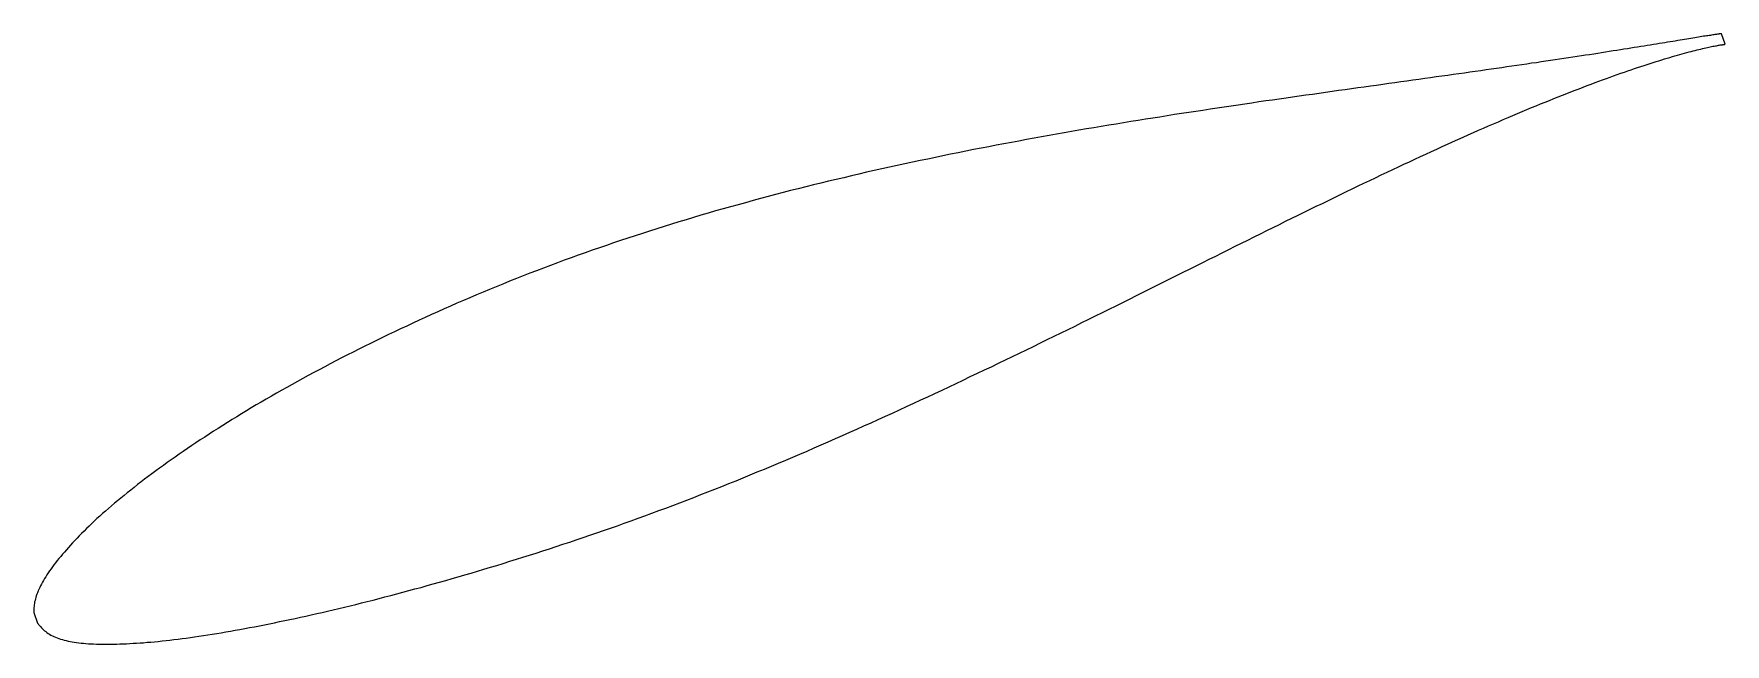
# Model space of a CAD drawing. Header units: metres. Extents: x -46 to 91, y -18 to 32.
import ezdxf

# ---------------------------------------------------------------- set-up
doc = ezdxf.new("R2010")
doc.units = ezdxf.units.M

msp = doc.modelspace()

# ---------------------------------------------------------------- linework, layer by layer
msp.add_lwpolyline([(91.19, 31.91), (91.19, 31.91), (91.18, 31.91), (91.16, 31.91), (91.14, 31.91), (91.12, 31.91), (91.09, 31.9), (91.05, 31.9), (91.01, 31.9), (90.96, 31.89), (90.91, 31.88), (90.85, 31.88), (90.79, 31.87), (90.72, 31.86), (90.64, 31.85), (90.56, 31.84), (90.48, 31.82), (90.38, 31.81), (90.29, 31.79), (90.19, 31.78), (90.08, 31.76), (89.96, 31.74), (89.85, 31.73), (89.72, 31.71), (89.59, 31.69), (89.46, 31.66), (89.32, 31.64), (89.17, 31.62), (89.02, 31.59), (88.87, 31.57), (88.71, 31.54), (88.54, 31.51), (88.37, 31.49), (88.19, 31.46), (88.01, 31.43), (87.82, 31.4), (87.63, 31.37), (87.43, 31.33), (87.23, 31.3), (87.02, 31.27), (86.8, 31.23), (86.59, 31.19), (86.36, 31.16), (86.13, 31.12), (85.9, 31.08), (85.66, 31.04), (85.41, 31), (85.16, 30.96), (84.91, 30.92), (84.65, 30.88), (84.38, 30.84), (84.11, 30.79), (83.84, 30.75), (83.56, 30.7), (83.27, 30.66), (82.98, 30.61), (82.69, 30.57), (82.38, 30.52), (82.08, 30.47), (81.77, 30.42), (81.45, 30.37), (81.14, 30.32), (80.81, 30.27), (80.48, 30.22), (80.15, 30.17), (79.81, 30.12), (79.46, 30.07), (79.12, 30.01), (78.76, 29.96), (78.4, 29.91), (78.04, 29.85), (77.68, 29.8), (77.3, 29.74), (76.93, 29.69), (76.55, 29.63), (76.16, 29.57), (75.77, 29.52), (75.38, 29.46), (74.98, 29.4), (74.58, 29.34), (74.17, 29.28), (73.76, 29.22), (73.34, 29.16), (72.92, 29.1), (72.5, 29.04), (72.07, 28.98), (71.64, 28.92), (71.2, 28.86), (70.76, 28.79), (70.31, 28.73), (69.87, 28.67), (69.41, 28.6), (68.96, 28.54), (68.49, 28.47), (68.03, 28.41), (67.56, 28.34), (67.09, 28.28), (66.61, 28.21), (66.13, 28.14), (65.65, 28.07), (65.16, 28.01), (64.67, 27.94), (64.18, 27.87), (63.68, 27.8), (63.18, 27.73), (62.68, 27.66), (62.17, 27.59), (61.66, 27.52), (61.14, 27.45), (60.63, 27.37), (60.1, 27.3), (59.58, 27.23), (59.05, 27.15), (58.52, 27.08), (57.99, 27), (57.45, 26.93), (56.91, 26.85), (56.37, 26.77), (55.83, 26.69), (55.28, 26.62), (54.73, 26.54), (54.18, 26.46), (53.62, 26.38), (53.06, 26.29), (52.5, 26.21), (51.94, 26.13), (51.37, 26.05), (50.8, 25.96), (50.23, 25.88), (49.66, 25.79), (49.09, 25.7), (48.51, 25.62), (47.93, 25.53), (47.35, 25.44), (46.77, 25.35), (46.18, 25.26), (45.59, 25.16), (45.01, 25.07), (44.41, 24.98), (43.82, 24.88), (43.23, 24.79), (42.63, 24.69), (42.03, 24.59), (41.44, 24.49), (40.83, 24.39), (40.23, 24.29), (39.63, 24.19), (39.02, 24.08), (38.42, 23.98), (37.81, 23.87), (37.2, 23.77), (36.59, 23.66), (35.98, 23.55), (35.37, 23.44), (34.76, 23.33), (34.15, 23.21), (33.53, 23.1), (32.92, 22.98), (32.3, 22.87), (31.69, 22.75), (31.07, 22.63), (30.45, 22.51), (29.84, 22.38), (29.22, 22.26), (28.6, 22.13), (27.98, 22.01), (27.36, 21.88), (26.74, 21.75), (26.12, 21.62), (25.5, 21.49), (24.88, 21.35), (24.26, 21.22), (23.64, 21.08), (23.02, 20.95), (22.4, 20.81), (21.78, 20.67), (21.16, 20.52), (20.55, 20.38), (19.93, 20.23), (19.31, 20.09), (18.69, 19.94), (18.07, 19.79), (17.46, 19.64), (16.84, 19.49), (16.23, 19.33), (15.61, 19.18), (15, 19.02), (14.39, 18.86), (13.78, 18.7), (13.16, 18.54), (12.56, 18.37), (11.95, 18.2), (11.34, 18.04), (10.73, 17.87), (10.13, 17.7), (9.52, 17.53), (8.92, 17.35), (8.32, 17.18), (7.72, 17), (7.12, 16.82), (6.53, 16.64), (5.93, 16.46), (5.34, 16.27), (4.75, 16.09), (4.16, 15.9), (3.57, 15.71), (2.98, 15.52), (2.4, 15.33), (1.81, 15.13), (1.23, 14.94), (0.66, 14.74), (0.08, 14.54), (-0.5, 14.34), (-1.07, 14.14), (-1.64, 13.94), (-2.21, 13.73), (-2.77, 13.53), (-3.33, 13.32), (-3.89, 13.11), (-4.45, 12.9), (-5.01, 12.68), (-5.56, 12.47), (-6.11, 12.26), (-6.66, 12.04), (-7.21, 11.82), (-7.75, 11.6), (-8.29, 11.38), (-8.83, 11.16), (-9.36, 10.94), (-9.9, 10.71), (-10.43, 10.49), (-10.95, 10.26), (-11.48, 10.04), (-12, 9.81), (-12.52, 9.58), (-13.03, 9.35), (-13.54, 9.12), (-14.05, 8.89), (-14.56, 8.66), (-15.06, 8.43), (-15.56, 8.19), (-16.06, 7.96), (-16.55, 7.72), (-17.04, 7.49), (-17.53, 7.26), (-18.01, 7.02), (-18.5, 6.78), (-18.97, 6.55), (-19.45, 6.31), (-19.92, 6.07), (-20.38, 5.84), (-20.85, 5.6), (-21.31, 5.36), (-21.77, 5.12), (-22.22, 4.88), (-22.67, 4.64), (-23.11, 4.41), (-23.56, 4.17), (-24, 3.93), (-24.43, 3.69), (-24.86, 3.45), (-25.29, 3.21), (-25.71, 2.97), (-26.13, 2.73), (-26.55, 2.49), (-26.96, 2.25), (-27.37, 2.02), (-27.78, 1.78), (-28.18, 1.54), (-28.57, 1.3), (-28.97, 1.06), (-29.35, 0.82), (-29.74, 0.59), (-30.12, 0.35), (-30.5, 0.11), (-30.87, -0.12), (-31.24, -0.36), (-31.6, -0.59), (-31.96, -0.83), (-32.32, -1.06), (-32.67, -1.29), (-33.01, -1.52), (-33.36, -1.76), (-33.7, -1.99), (-34.03, -2.22), (-34.36, -2.45), (-34.69, -2.67), (-35.01, -2.9), (-35.32, -3.13), (-35.64, -3.36), (-35.94, -3.58), (-36.25, -3.81), (-36.55, -4.03), (-36.84, -4.25), (-37.13, -4.47), (-37.42, -4.69), (-37.7, -4.91), (-37.97, -5.13), (-38.25, -5.35), (-38.51, -5.56), (-38.78, -5.78), (-39.03, -5.99), (-39.29, -6.2), (-39.54, -6.41), (-39.78, -6.62), (-40.02, -6.83), (-40.25, -7.04), (-40.48, -7.25), (-40.71, -7.45), (-40.93, -7.66), (-41.14, -7.86), (-41.35, -8.06), (-41.56, -8.26), (-41.76, -8.46), (-41.96, -8.65), (-42.15, -8.85), (-42.33, -9.04), (-42.51, -9.23), (-42.69, -9.42), (-42.86, -9.61), (-43.03, -9.79), (-43.19, -9.98), (-43.35, -10.16), (-43.5, -10.34), (-43.65, -10.52), (-43.8, -10.69), (-43.93, -10.86), (-44.07, -11.03), (-44.2, -11.2), (-44.32, -11.37), (-44.44, -11.53), (-44.55, -11.69), (-44.66, -11.85), (-44.77, -12.01), (-44.87, -12.16), (-44.96, -12.31), (-45.05, -12.46), (-45.14, -12.61), (-45.22, -12.76), (-45.29, -12.9), (-45.36, -13.05), (-45.43, -13.19), (-45.49, -13.32), (-45.54, -13.46), (-45.59, -13.59), (-45.64, -13.72), (-45.68, -13.85), (-45.71, -13.97), (-45.74, -14.1), (-45.77, -14.21), (-45.79, -14.33), (-45.81, -14.44), (-45.82, -14.55), (-45.83, -14.65), (-45.83, -14.74), (-45.84, -14.83), (-45.84, -14.91), (-45.83, -14.97), (-45.83, -15.02), (-45.83, -15.06), (-45.53, -15.93), (-45.52, -15.94), (-45.51, -15.96), (-45.48, -15.99), (-45.45, -16.03), (-45.4, -16.09), (-45.34, -16.16), (-45.28, -16.23), (-45.21, -16.31), (-45.13, -16.39), (-45.05, -16.47), (-44.96, -16.55), (-44.87, -16.62), (-44.77, -16.7), (-44.67, -16.77), (-44.56, -16.83), (-44.45, -16.9), (-44.33, -16.96), (-44.21, -17.02), (-44.08, -17.08), (-43.95, -17.13), (-43.81, -17.18), (-43.67, -17.23), (-43.52, -17.27), (-43.37, -17.32), (-43.22, -17.35), (-43.06, -17.39), (-42.89, -17.42), (-42.72, -17.46), (-42.55, -17.48), (-42.37, -17.51), (-42.18, -17.53), (-42, -17.55), (-41.8, -17.57), (-41.6, -17.59), (-41.4, -17.6), (-41.19, -17.61), (-40.98, -17.62), (-40.76, -17.63), (-40.54, -17.63), (-40.31, -17.64), (-40.08, -17.64), (-39.84, -17.64), (-39.6, -17.64), (-39.36, -17.64), (-39.1, -17.63), (-38.85, -17.62), (-38.59, -17.61), (-38.32, -17.6), (-38.05, -17.59), (-37.78, -17.57), (-37.5, -17.56), (-37.21, -17.54), (-36.92, -17.52), (-36.63, -17.49), (-36.33, -17.47), (-36.03, -17.44), (-35.73, -17.41), (-35.42, -17.38), (-35.1, -17.35), (-34.78, -17.31), (-34.46, -17.27), (-34.13, -17.23), (-33.8, -17.19), (-33.46, -17.14), (-33.12, -17.09), (-32.78, -17.05), (-32.43, -16.99), (-32.07, -16.94), (-31.72, -16.89), (-31.35, -16.83), (-30.99, -16.77), (-30.62, -16.71), (-30.25, -16.64), (-29.87, -16.58), (-29.49, -16.51), (-29.1, -16.44), (-28.71, -16.37), (-28.32, -16.3), (-27.92, -16.22), (-27.52, -16.14), (-27.12, -16.06), (-26.71, -15.98), (-26.3, -15.9), (-25.88, -15.81), (-25.46, -15.73), (-25.04, -15.64), (-24.61, -15.55), (-24.18, -15.45), (-23.75, -15.36), (-23.31, -15.26), (-22.87, -15.16), (-22.43, -15.06), (-21.98, -14.95), (-21.53, -14.85), (-21.07, -14.74), (-20.62, -14.63), (-20.16, -14.52), (-19.69, -14.41), (-19.23, -14.29), (-18.76, -14.17), (-18.28, -14.06), (-17.81, -13.93), (-17.33, -13.81), (-16.85, -13.68), (-16.36, -13.56), (-15.88, -13.43), (-15.39, -13.29), (-14.89, -13.16), (-14.4, -13.03), (-13.9, -12.89), (-13.4, -12.75), (-12.89, -12.61), (-12.39, -12.46), (-11.88, -12.32), (-11.37, -12.17), (-10.85, -12.02), (-10.34, -11.87), (-9.82, -11.71), (-9.3, -11.56), (-8.77, -11.4), (-8.25, -11.24), (-7.72, -11.08), (-7.19, -10.91), (-6.66, -10.75), (-6.13, -10.58), (-5.59, -10.41), (-5.05, -10.24), (-4.51, -10.07), (-3.97, -9.89), (-3.43, -9.71), (-2.88, -9.53), (-2.33, -9.35), (-1.79, -9.17), (-1.24, -8.98), (-0.68, -8.8), (-0.13, -8.61), (0.42, -8.41), (0.98, -8.22), (1.54, -8.02), (2.1, -7.82), (2.66, -7.62), (3.22, -7.42), (3.78, -7.22), (4.34, -7.01), (4.91, -6.8), (5.47, -6.59), (6.04, -6.38), (6.61, -6.16), (7.18, -5.94), (7.75, -5.72), (8.32, -5.5), (8.89, -5.28), (9.46, -5.05), (10.03, -4.83), (10.6, -4.6), (11.18, -4.37), (11.75, -4.13), (12.33, -3.9), (12.9, -3.66), (13.48, -3.42), (14.05, -3.18), (14.63, -2.94), (15.21, -2.7), (15.78, -2.45), (16.36, -2.21), (16.94, -1.96), (17.52, -1.71), (18.09, -1.46), (18.67, -1.21), (19.25, -0.95), (19.83, -0.7), (20.41, -0.44), (20.98, -0.18), (21.56, 0.08), (22.14, 0.34), (22.72, 0.6), (23.3, 0.86), (23.87, 1.12), (24.45, 1.39), (25.03, 1.65), (25.6, 1.92), (26.18, 2.19), (26.76, 2.45), (27.33, 2.72), (27.91, 2.99), (28.48, 3.26), (29.06, 3.53), (29.63, 3.8), (30.2, 4.08), (30.77, 4.35), (31.35, 4.62), (31.92, 4.89), (32.49, 5.17), (33.06, 5.44), (33.62, 5.72), (34.19, 5.99), (34.76, 6.27), (35.32, 6.54), (35.89, 6.82), (36.45, 7.09), (37.02, 7.37), (37.58, 7.64), (38.14, 7.92), (38.7, 8.19), (39.26, 8.47), (39.81, 8.74), (40.37, 9.02), (40.92, 9.29), (41.48, 9.56), (42.03, 9.84), (42.58, 10.11), (43.13, 10.38), (43.68, 10.66), (44.22, 10.93), (44.77, 11.2), (45.31, 11.47), (45.85, 11.74), (46.39, 12.01), (46.93, 12.28), (47.47, 12.55), (48, 12.81), (48.54, 13.08), (49.07, 13.35), (49.6, 13.61), (50.13, 13.87), (50.65, 14.14), (51.18, 14.4), (51.7, 14.66), (52.22, 14.91), (52.74, 15.17), (53.25, 15.43), (53.77, 15.68), (54.28, 15.94), (54.79, 16.19), (55.3, 16.44), (55.8, 16.69), (56.3, 16.94), (56.81, 17.18), (57.3, 17.43), (57.8, 17.67), (58.29, 17.91), (58.79, 18.15), (59.28, 18.39), (59.76, 18.63), (60.25, 18.86), (60.73, 19.1), (61.21, 19.33), (61.68, 19.56), (62.16, 19.79), (62.63, 20.01), (63.1, 20.23), (63.56, 20.46), (64.03, 20.68), (64.49, 20.89), (64.95, 21.11), (65.4, 21.32), (65.85, 21.53), (66.3, 21.74), (66.75, 21.95), (67.19, 22.15), (67.63, 22.36), (68.07, 22.56), (68.5, 22.76), (68.93, 22.95), (69.36, 23.14), (69.79, 23.34), (70.21, 23.52), (70.63, 23.71), (71.04, 23.9), (71.46, 24.08), (71.86, 24.26), (72.27, 24.43), (72.67, 24.61), (73.07, 24.78), (73.47, 24.95), (73.86, 25.12), (74.25, 25.28), (74.63, 25.45), (75.01, 25.61), (75.39, 25.76), (75.76, 25.92), (76.13, 26.07), (76.5, 26.22), (76.86, 26.37), (77.22, 26.51), (77.58, 26.66), (77.93, 26.8), (78.28, 26.94), (78.62, 27.07), (78.96, 27.2), (79.3, 27.33), (79.63, 27.46), (79.96, 27.59), (80.28, 27.71), (80.6, 27.83), (80.92, 27.95), (81.23, 28.06), (81.54, 28.18), (81.84, 28.29), (82.14, 28.4), (82.43, 28.5), (82.73, 28.61), (83.01, 28.71), (83.3, 28.8), (83.57, 28.9), (83.85, 28.99), (84.12, 29.09), (84.38, 29.17), (84.64, 29.26), (84.9, 29.35), (85.15, 29.43), (85.4, 29.51), (85.64, 29.58), (85.88, 29.66), (86.11, 29.73), (86.34, 29.8), (86.56, 29.87), (86.78, 29.94), (87, 30), (87.21, 30.06), (87.41, 30.12), (87.61, 30.18), (87.81, 30.23), (88, 30.29), (88.19, 30.34), (88.37, 30.39), (88.55, 30.44), (88.72, 30.48), (88.88, 30.52), (89.05, 30.57), (89.2, 30.6), (89.35, 30.64), (89.5, 30.68), (89.64, 30.71), (89.78, 30.74), (89.91, 30.77), (90.04, 30.8), (90.16, 30.83), (90.27, 30.85), (90.38, 30.88), (90.49, 30.9), (90.59, 30.92), (90.69, 30.94), (90.78, 30.95), (90.86, 30.97), (90.94, 30.98), (91.01, 31), (91.08, 31.01), (91.15, 31.02), (91.21, 31.03), (91.26, 31.03), (91.31, 31.04), (91.35, 31.05), (91.38, 31.05), (91.42, 31.05), (91.44, 31.06), (91.46, 31.06), (91.47, 31.06), (91.48, 31.06), (91.49, 31.06), (91.19, 31.91)], close=True)

doc.saveas('drawing.dxf')
